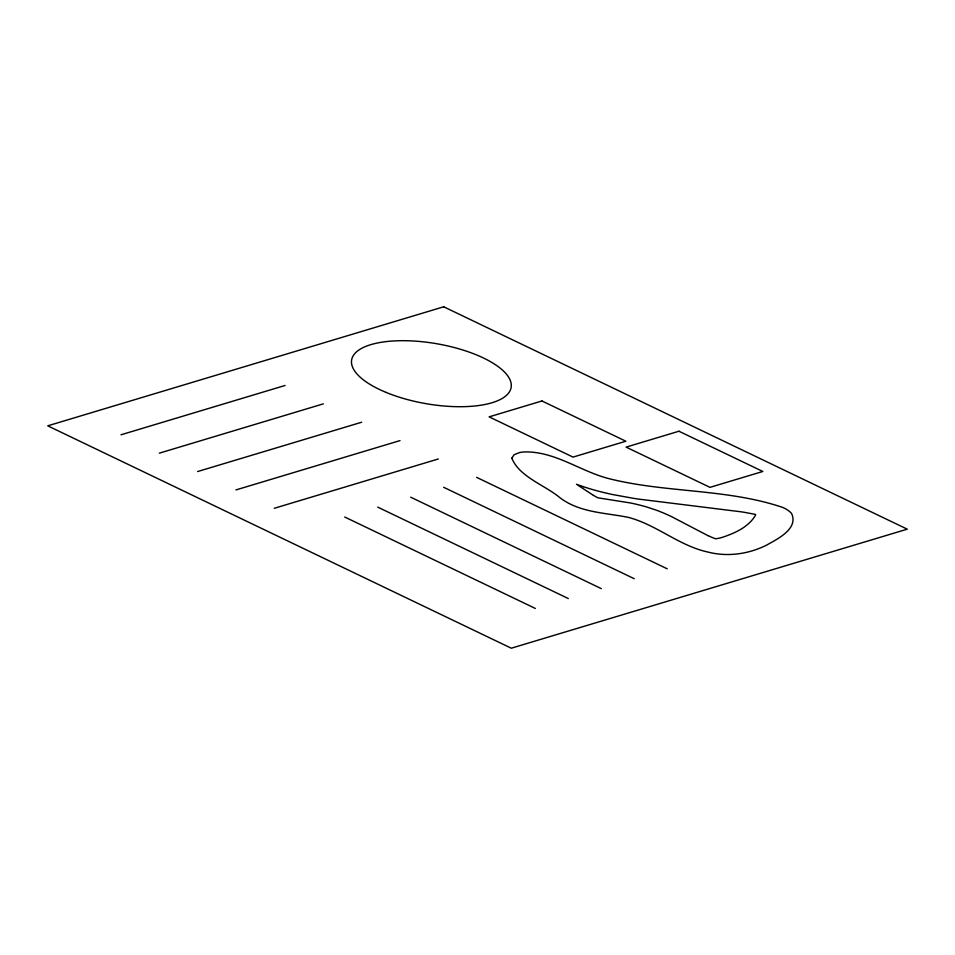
<?xml version="1.0" encoding="UTF-8"?>
<svg xmlns="http://www.w3.org/2000/svg" width="955" height="955" viewBox="0 0 955 955"><rect width="100%" height="100%" fill="white"/><g stroke="black" fill="none" stroke-linecap="round" stroke-linejoin="round"><path stroke-width="1.43" d="M121.01 434.788L285.068 385.474M159.318 453.171L323.375 403.846M197.625 471.543L361.682 422.229M235.933 489.927L399.99 440.601M274.252 508.299L438.309 458.985M583.362 486.668L576.486 484.257L593.353 495.335M708.001 535.671L671.64 516.679A100.418 37.782 9.8 0 0 656.336 510.173L647.621 507.284A70.885 26.668 9.8 0 0 642.393 505.78A76.293 28.698 9.8 0 0 630.348 502.951L597.83 497.806L593.461 495.394M476.617 477.357L667.223 568.81M443.645 487.277L634.251 578.718M410.674 497.185L601.28 588.626M377.691 507.105L568.309 598.546M344.719 517.013L535.337 608.454M583.326 486.692A109.371 41.149 9.8 0 0 613.086 494.63L633.416 498.319A226.598 85.258 9.8 0 0 638.274 499.059L741.223 511.82A129.725 48.801 9.8 0 1 744.972 512.429L754.462 514.22A41.16 15.483 9.8 0 1 755.608 514.482A53.456 20.115 9.8 0 1 755.13 515.855C747.956 527.506 734.3 533.379 721.801 537.522A61.084 22.98 9.8 0 1 719.569 538.107L715.701 538.823A37.782 14.218 9.8 0 1 708.133 535.636M511.808 458.209C519.544 477.082 544.792 485.021 559.952 497.722C579.673 512.74 605.1 512.668 628.306 517.359C656.658 524.737 679.292 545.962 708.168 552.109C727.591 557.099 748.445 554.103 766.316 545.269C777.131 539.181 798.678 528.915 791.635 513.587A28.017 10.541 9.8 0 0 783.016 507.535C726.385 488.244 664.799 493.162 607.105 478.169C579.995 470.684 555.953 452.372 526.981 451.906A22.204 8.356 9.8 0 0 519.436 452.586L514.124 454.711L511.808 458.209M443.717 306.794L47.75 425.835L511.283 648.206L907.25 529.165L443.717 306.794M541.963 400.969L489.127 416.858L573.024 457.099L625.859 441.222L541.963 400.969M678.933 431.23L626.098 447.107L709.983 487.36L762.818 471.472L678.933 431.23M386.095 392.41A80.924 30.441 9.8 0 0 511.056 387.897A80.924 30.441 9.8 0 0 397.029 340.792A80.924 30.441 9.8 0 0 386.095 392.41"/></g></svg>
